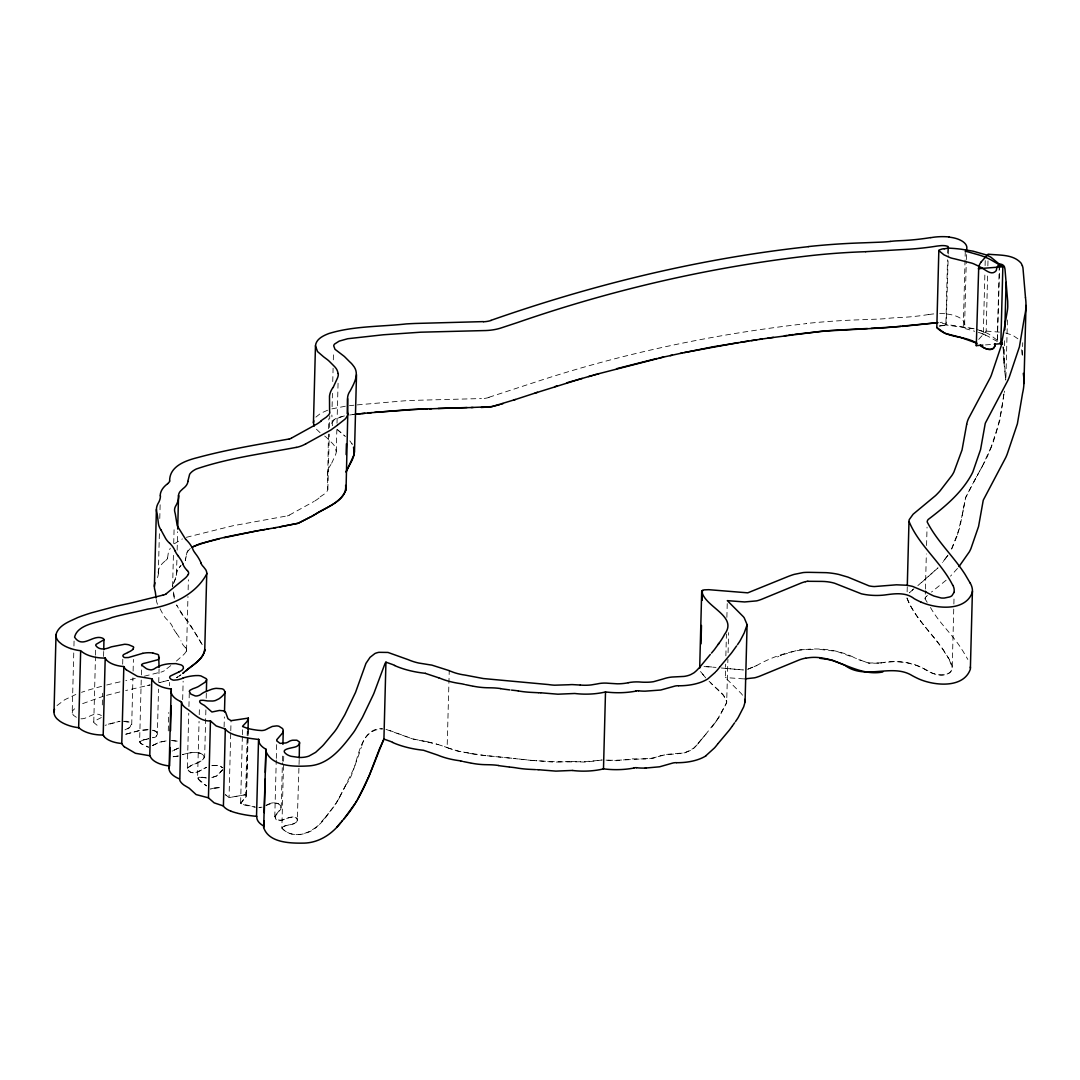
<?xml version="1.0" encoding="UTF-8"?>
<svg xmlns="http://www.w3.org/2000/svg" width="1080" height="1080" viewBox="0 0 1080 1080"><rect width="100%" height="100%" fill="white"/><g stroke="black" fill="none" stroke-linecap="round" stroke-linejoin="round"><path stroke-width="0.75" stroke-dasharray="5 3.75" d="M299.201 759.537L297.257 821.003L297 818.276L293.598 816.966L289.211 817.466L282.015 820.287L276.683 819.882L274.833 816.548L280.935 809.109L280.463 805.451L277.722 803.439L273.726 802.804L265.91 805.464M1003.361 349.245L1005.75 379.553M328.428 434.12L327.564 487.647A34.803 17.037 1.5 0 0 327.834 489.362A18.428 9.018 1.5 0 1 326.525 491.967L324.135 494.195A13.999 6.858 1.5 0 1 323.447 494.64L320.288 496.787A33.129 16.213 1.5 0 0 318.938 497.975M76.37 717.309L73.386 715.257L72.184 712.922L73.764 652.712M73.94 646.029L74.115 639.333M93.771 722.075L95.472 656.856M95.526 655.182L95.647 650.174M102.303 704.943L102.614 693.239M103.572 656.451L103.707 651.429M122.675 664.227L122.891 655.87M124.227 721.305C133.556 720.414 132.354 728.73 124.632 729.999C125.82 729.216 130.964 727.663 131.72 724.626L132.935 677.795M133.11 671.112L133.421 659.408M148.392 738.774C146.232 739.706 135.419 740.151 141.925 744.147C157.639 750.546 141.251 745.618 139.603 741.825L141.318 676.593M141.358 674.933L141.615 664.889M158.328 573.71L159.394 533.075M159.773 518.521L160.137 504.644M152.401 730.229C158.139 729.878 159.125 737.91 152.564 737.721L155.831 736.547L157.329 734.589L158.544 689.121M158.72 682.425L159.071 669.047M168.278 730.917L168.764 712.516M169.466 685.76L169.547 682.412M172.597 586.575L173.475 553.136M173.718 543.483L174.163 526.379M176.891 560.196L176.31 576.194L172.949 584.699L175.865 578.138L176.945 570.456L181.062 565.515L177.66 569.052L176.54 573.575M177.147 550.165L177.633 531.765M182.669 699.611L183.141 681.21M186.556 650.038L187.96 596.524M188.136 589.829L188.393 579.798M205.888 709.884L204.66 756.716C201.839 763.925 190.755 763.074 187.312 768.879C192.065 777.371 200.853 769.851 206.577 767.273C200.988 770 191.282 777.546 187.312 768.434L188.757 713.246M188.933 706.563L189.284 693.185M206.618 777.965C193.428 775.049 197.991 780.746 206.604 785.903L197.573 778.437L199.058 721.373M199.233 714.69L199.449 706.32M206.199 698.179L206.321 693.171M224.1 726.948L224.37 716.918M242.366 736.439L240.611 803.331L245.093 805.235L255.326 807.152L240.692 803.507L246.159 796.77L245.619 794.705L229.041 797.593L230.742 732.375M230.782 730.701L231.053 720.671M242.406 734.764L242.622 726.395M240.611 803.331L246.537 795.703L245.619 794.705L247.293 731.16M246.335 795.042L248.036 729.81M246.537 795.703L248.063 737.168M248.117 735.507L248.238 730.485M274.779 816.885L276.264 760.037M276.318 758.363L276.791 739.962M276.115 814.644L281.232 807.908L282.42 762.75M282.461 761.076L282.636 754.394M328.172 813.875C319.1 828.954 296.757 843.413 281.853 828.144L283.554 762.926M283.594 761.252L283.824 752.895M328.577 428.706L328.833 418.675M327.848 489.362L329.292 434.174M329.468 427.491L329.778 415.787M344.453 415.921C339.944 417.19 329.724 418.675 332.343 425.425L331.871 415.031M332.087 406.674L332.438 393.282M332.748 381.577L333.099 368.199M333.315 359.843L333.49 353.147M336.272 451.656L336.839 429.921M337.014 423.225L338.067 383.089M469.49 753.273L456.557 750.816L447.134 747.644L449.253 670.639M742.5 695.223L742.257 694.859A65.489 32.049 1.5 0 0 741.447 693.738L725.301 677.565L725.652 664.187M725.868 655.83L726.435 634.082M726.88 617.369L727.312 600.642M705.348 734.805L719.132 717.174L726.664 702.689L727.907 659.381M728.082 652.698L728.609 632.624M907.133 591.827L907.268 586.805M927.193 602.303L925.168 599.076L925.385 590.72M925.425 589.046L926.343 553.932M926.573 545.562L927.045 527.162M939.668 325.971L945.878 324.959L947.511 259.781M947.66 253.098L947.822 248.076M974.187 328.82L946.148 325.026L948.24 255.65M948.28 253.976L948.402 248.103M880.821 662.985C898.155 659.354 915.786 663.039 930.636 672.394C937.089 675.905 951.17 677.336 952.209 667.562L953.829 605.691M953.87 604.017L954.045 597.335M965.277 251.262L963.252 328.185A33.291 16.295 1.5 0 1 967.37 329.197L974.7 331.276M964.615 324.824L966.29 261.023M966.33 259.591L966.465 254.327M997.326 341.523L988.416 336.515A68.391 33.467 1.5 0 0 985.635 335.165L983.3 334.152L984.92 272.268M985.095 265.586L985.271 258.89M978.75 339.444A49.491 24.219 1.5 0 1 979.128 338.918L986.162 331.088L987.647 274.226M987.863 265.869L987.998 260.847M977.265 329.616L983.165 331.519A37.962 18.576 1.5 0 1 988.875 334.125C992.021 336.123 1001.808 343.615 997.272 340.943L999.27 265.666M999.756 264.478L997.353 340.943M1003.955 363.245L1004.643 338.026M1005.912 377.433L1007.478 317.817M1022.396 355.334L1022.72 342.684M327.335 475.929L327.537 473.04A68.904 33.723 1.5 0 1 330.939 464.468M907.011 597.942C915.071 619.529 934.511 634.918 946.296 654.588C949.82 659.975 956.813 670.046 947.565 673.893C940.154 676.715 932.337 673.704 925.857 670.019C913.41 661.811 897.939 660.42 883.508 662.688M1003.995 361.76L1004.616 370.251M1004.036 360.761L1003.023 346.505M281.853 828.144C284.85 823.243 293.584 826.578 297.027 821.327C295.326 824.796 285.134 824.513 281.867 827.807C290.453 839.106 310.784 835.164 318.978 824.445M906.984 598.226C914.517 617.207 930.501 631.746 942.165 648.338M331.654 423.387L334.435 419.418L343.211 416.205M72.184 712.922L72.859 710.465L75.803 707.684M139.603 741.825L142.978 740.07M172.625 586.197L172.841 585.063M957.042 536.125L950.954 550.692L959.769 527.823L965.682 497.502L978.318 473.58M963.009 511.272L963.225 509.841M963.455 508.424L965.682 497.502L972.742 483.638M962.779 512.703L957.366 535.207M167.549 558.023L167.576 557.861A23.855 11.678 1.5 0 0 167.616 557.604L168.413 552.258L170.303 548.154M1003.793 394.511C1000.701 418.743 995.072 442.935 983.246 464.549M1004.292 392.486L1004.616 391.136M1003.968 393.836L999.742 420.687L991.643 445.675M187.312 768.434C190.107 764.114 210.816 760.604 201.798 753.908C195.656 751.086 188.609 752.99 182.399 754.596C189.297 752.895 199.894 749.777 204.66 756.716M197.573 778.235L198.828 777.236L202.797 777.465M360.95 748.386L361.382 747.063M361.814 745.74C364.19 736.398 372.114 727.394 382.59 728.879C355.307 729.81 359.978 767.462 346.167 784.458M359.654 752.355L353.876 768.514L339.768 797.121M991.332 446.567L982.355 466.209M345.87 785.12L336.406 802.859L328.658 813.294M186.179 651.415L186.057 651.645A33.791 16.538 1.5 0 1 184.572 653.643L184.181 654.102A72.806 35.627 1.5 0 1 183.532 654.79L176.013 661.406M977.265 475.443L982.8 465.386M981.909 467.046L978.831 472.649M973.647 481.977L975.699 478.251M976.226 477.306L976.752 476.375M338.472 799.335L333.747 806.922L325.148 817.506M338.823 798.755L339.512 797.58M713.786 724.613L716.148 721.318M713.624 724.856L711.801 727.259M716.918 720.279L726.664 702.689C725.558 693.805 716.162 689.054 710.68 682.803M948.011 555.106L946.823 556.726M947.7 555.538L942.3 562.68M946.255 557.469L942.88 561.938M606.015 760.131L616.626 760.725L632.718 758.849L648.513 758.984L667.089 754.353L685.139 752.747L693.9 748.049L705.942 734.116M700.704 740.421L703.593 736.857M700.151 741.15L697.775 744.053M324.783 817.938L320.193 823.19M957.501 568.445L950.508 576.153M704.174 736.168L704.768 735.48M315.846 417.137L320.693 413.276L327.996 410.062M697.113 744.782C686.583 758.349 667.427 750.884 653.602 758.227C638.01 759.011 622.418 760.509 606.798 760.212M275.819 814.955C273.024 829.724 294.125 810.135 297.621 819.734M57.011 705.577L64.746 699.732L75.83 694.453M926.357 596.417L927.423 595.431M946.134 580.217L931.46 592.083M913.032 589.491L909.387 592.852L913.977 588.708M174.326 543.767L182.399 538.92M170.802 665.604L164.255 670.639M917.865 585.59L938.048 567.824L919.836 584.051M178.619 676.404L181.062 674.69M179.253 675.986L180.482 675.121M153.185 745.187L159.084 742.351L167.211 740.704L160.15 742.028L152.591 745.578M153.333 745.092L152.429 745.673M101.344 717.552L94.163 721.224A5.076 2.484 1.5 0 0 93.811 722.52L96.944 725.153L100.737 725.922M973.026 328.536C958.622 326.214 949.995 325.458 939.56 322.542M289.319 515.093L314.132 501.377M178.497 748.062L171.356 751.424L172.571 750.884M178.2 748.224L172.976 750.708M266.153 805.329L267.962 804.398M268.218 804.276C272.255 801.819 280.625 802.035 281.232 807.908M82.66 703.62L103.329 696.249M756.162 665.793C786.402 648.675 824.135 641.898 856.17 658.503M754.002 666.684L756.878 665.496M777.438 656.937L778.856 656.343M748.224 669.047L754.717 666.387M780.287 655.763L781.704 655.168M751.842 667.575L752.558 667.278M782.757 654.737L799.119 649.755L816.143 649.364M750.398 668.156L751.113 667.859M749.668 668.452L747.495 669.33M186.354 537.327L232.74 525.798L287.28 515.875M108.257 724.167L120.083 721.251L105.111 725.328M488.957 397.278L533.696 382.644C622.148 353.308 713.745 334.152 806.288 323.622M178.416 755.973L171.518 757.053M178.079 756.081L171.139 756.986M331.884 408.875L345.776 406.134M106.556 695.345L121.689 691.457M101.588 686.327L89.802 689.648A144.815 70.862 1.5 0 0 81.54 692.334M106.718 685.004L113.049 683.438A172.017 84.186 1.5 0 1 117.436 682.438L121.014 681.669M147.123 685.665L150.188 684.909L125.672 690.552M144.369 676.202L160.853 672.057M147.798 738.923L148.986 738.625M146.597 739.206L143.181 740.029M135.27 678.456L130.559 679.577A231.39 113.238 1.5 0 1 125.793 680.643M211.748 765.653L219.105 765.49L222.845 767.799L218.241 765.328L212.044 765.585M939.154 326.066L941.787 325.728M349.61 415.004L353.592 414.464L350.933 414.815M349.448 405.675L353.916 405.216M881.888 662.864L868.077 663.012L855.536 658.206M878.661 663.215L869.116 663.188L858.708 659.691M357.277 404.879L404.19 400.842A298.674 146.165 1.5 0 1 413.181 400.383L481.437 398.547M942.003 325.715C948.942 326.066 945.243 321.03 940.086 322.529M985.5 344.912L992.655 344.345M245.619 794.705L229.041 797.593L225.396 794.678L229.041 797.593M571.577 761.495L585.617 762.143L602.195 759.983C580.365 762.75 558.144 762.115 536.166 760.712M570.159 761.508L553.811 762.17L538.785 760.833M743.715 678.875L725.301 677.565M171.153 740.502L178.241 741.447M703.998 666.603L716.04 667.386M485.784 755.73L459.27 751.41L448.011 747.954M511.826 758.227L475.038 754.461M148.149 729.675L139.05 730.593L124.052 734.684L140.778 730.242L148.797 729.716M487.026 755.757L534.357 760.63M819.868 649.418L836.663 651.348L854.888 657.909M533.452 760.59L536.814 760.752M532.548 760.55L514.08 758.471M172.53 740.502L177.296 741.137M706.712 666.603L713.475 667.102M986.162 331.088L999.418 332.113M123.39 721.238L129.452 722.52L131.72 724.626M385.979 729.365L412.56 738.896L436.698 744.053M427.518 741.731L438.615 744.687M721.332 667.994L743.351 669.951L722.696 668.169M205.74 777.87L203.378 777.546M947.025 314.05L948.442 314.24A21.222 10.382 1.5 0 1 963.522 328.239M80.946 718.821C87.831 719.266 93.663 711.099 100.953 715.298A4.455 2.187 1.5 0 1 101.372 715.595M426.87 741.663L412.56 738.896L389.394 730.39M474.417 754.34L470.192 753.435M1005.696 332.991L1012.757 335.273L1017.887 338.81M152.942 730.35L156.344 731.795L157.356 734.265M437.657 744.377L445.325 746.928M446.283 747.239L447.39 747.738M444.366 746.604L447.242 747.562M979.898 330.399L983.165 331.519M320.045 432.648L315.131 427.964M336.96 429.287L344.831 435.888M337.298 429.543L345.452 436.563M709.101 681.291L723.357 695.25L726.813 701.19M202.257 644.598L188.851 622.445L181.656 613.967L176.607 604.962L177.728 607.068M705.713 677.875L700.34 671.288L705.564 677.822M201.609 643.896C194.657 631.274 186.111 619.677 178.079 607.77M349.839 440.856L352.323 444.326L350.433 441.545M176.459 633.272L175.649 632.192A60.642 29.673 1.5 0 1 173.097 627.777M942.786 649.269L948.537 658.409M930.488 607.46C939.006 622.971 952.709 634.554 961.902 649.553A182.925 89.519 1.5 0 1 963.185 651.51L967.829 659.435M949.266 659.691L952.209 667.562M160.056 608.729L161.798 612.104A57.672 28.229 1.5 0 1 162.162 612.725L163.431 615.06A50.503 24.718 1.5 0 0 167.656 620.231A56.984 27.891 1.5 0 1 173.003 627.777M1004.738 371.007L1005.777 380.133M1003.077 346.815L1003.307 348.678M156.249 599.481L156.438 600.723A54.918 26.879 1.5 0 0 157.707 604.665M336.204 450.455L336.258 451.008A28.998 14.189 1.5 0 1 336.042 453.195L335.786 454.046A78.287 38.313 1.5 0 1 334.949 456.111L331.79 462.942A26.177 12.812 1.5 0 1 331.034 464.481M1021.599 349.718L1022.099 354.929M983.3 334.152A46.913 22.95 1.5 0 0 978.655 332.438A49.451 24.206 1.5 0 1 985.608 335.165M928.76 314.591A35.046 17.145 1.5 0 1 935.348 313.767M939.668 313.578A35.046 17.145 1.5 0 1 947.092 313.875M928.692 314.51A138.024 67.554 1.5 0 1 901.287 317.48L894.132 317.804A58.563 28.661 1.5 0 0 888.219 318.344A70.457 34.479 1.5 0 1 879.485 319.046L861.584 319.734A376.218 184.113 1.5 0 0 806.247 323.514M489.105 397.386A16.97 8.303 1.5 0 1 481.478 398.709M324.662 436.05A39.623 19.399 1.5 0 1 327.335 438.291L332.033 442.989A35.343 17.294 1.5 0 1 335.988 450.455M319.046 498.002A43.456 21.263 1.5 0 1 314.091 501.35M289.373 515.12A6.601 3.227 1.5 0 1 287.321 515.93M167.697 558.036A13.136 6.426 1.5 0 1 165.605 560.52M158.18 572.724A46.71 22.856 1.5 0 1 165.726 560.561M158.423 572.724A55.634 27.23 1.5 0 1 156.587 579.501M176.378 633.285A98.307 48.114 1.5 0 1 181.008 640.94M185.315 647.528A49.626 24.287 1.5 0 1 180.859 640.953M185.436 647.5A11.961 5.859 1.5 0 1 186.3 651.362M164.389 670.694A11.61 5.684 1.5 0 1 160.947 672.138M925.061 598.874A14.135 6.912 1.5 0 1 926.222 596.389M185.841 557.833C184.437 567.567 185.612 548.87 190.579 548.127L187.056 552.218L185.841 557.833M222.696 769.811L216.378 776.129L210.654 777.951L216.891 775.778L222.696 769.811M177.957 676.809L176.553 677.592L177.957 676.809M214.947 787.887L210.506 789.021L220.968 787.388L214.947 787.887M168.507 680.319L159.381 682.641L168.507 680.319M262.035 807.165L258.93 807.489L262.035 807.165M173.502 592.002L174.447 599.576L173.502 592.002"/><path stroke-width="1.5" d="M483.449 321.611L415.193 323.46A298.674 146.165 1.5 0 0 406.215 323.919C380.511 326.808 353.849 325.863 328.901 333.518C323.285 335.651 316.103 338.999 315.468 345.789L313.457 422.726L314.132 426.114M315.468 345.789L317.52 351.554L323.568 356.792A23.666 11.583 1.5 0 1 323.973 357.102L326.673 359.113A39.623 19.399 1.5 0 1 329.346 361.355L334.044 366.053A35.343 17.294 1.5 0 1 338 373.531M966.681 424.359L962.037 449.969L953.937 471.96A110.039 53.852 1.5 0 1 951.858 475.538L940.059 490.887A184.748 90.41 1.5 0 1 935.577 495.572L913.127 514.215L909.265 519.601A50.18 24.557 1.5 0 0 908.982 521.289C918.797 545.4 941.085 562.046 952.763 585.32M966.695 424.359A86.819 42.485 1.5 0 1 968.625 418.338L990.306 377.622A239.476 117.194 1.5 0 0 991.4 375.017L1001.295 345.64L1007.208 311.513A134.865 66.002 1.5 0 0 1007.424 310.163A163.553 80.041 1.5 0 0 1007.762 306.693L1007.708 301.455A186.611 91.328 1.5 0 0 1007.519 299.363L1004.994 269.271A71.564 35.019 1.5 0 0 1004.413 266.8A9.45 4.631 1.5 0 0 1002.362 264.668L1001.079 264.222A8.33 4.077 1.5 0 0 999.338 263.993L999.297 264.006A34.682 16.97 1.5 0 0 997.353 266.854L996.84 268.002A36.774 17.995 1.5 0 0 996.503 269.42L996.395 270.068A11.016 5.387 1.5 0 1 996.152 270.729C991.251 276.575 984.609 268.677 979.668 266.747A75.681 37.031 1.5 0 0 977.778 265.748L973.904 263.925A27.175 13.298 1.5 0 0 971.73 263.115L954.45 258.795A21.479 10.517 1.5 0 1 950.4 257.769L943.92 254.813L938.831 250.614A2.957 1.445 1.5 0 1 939.128 250.02L942.246 248.954A18.765 9.18 1.5 0 1 943.569 248.819L944.244 248.765M265.329 772.47L265.937 749.061L263.668 827.523C268.731 843.048 290.831 843.372 304.547 843.102C319.127 842.562 331.992 834.057 340.7 822.758M265.68 750.587C271.485 766.989 295.11 766.854 309.744 765.828C329.589 764.14 342.374 747.171 353.417 732.591A173.232 84.78 1.5 0 0 355.266 729.81L362.448 717.35L373.248 694.818A184.451 90.275 1.5 0 0 374.072 692.901L385.088 663.35L385.938 662.162L392.337 664.43A35.059 17.159 1.5 0 1 394.713 665.442M926.168 592.151L912.627 586.427A29.376 14.378 1.5 0 0 906.012 585.212L896.454 584.807L874.368 586.562A16.213 7.938 1.5 0 1 869.063 585.873L847.935 577.112L838.674 574.412A42.471 20.777 1.5 0 0 826.335 572.67L809.743 572.346A125.145 61.236 1.5 0 0 806.949 572.36A21.654 10.598 1.5 0 0 803.021 572.589L794.111 574.398A66.245 32.414 1.5 0 0 788.009 576.531L747.765 592.839L708.737 589.68L703.863 589.883L701.703 591.071C704.525 607.19 738.504 615.924 724.599 634.298C721.94 639.752 718.052 644.436 714.582 649.377A65.178 31.901 1.5 0 1 713.826 650.322L711.49 653.076M346.059 472.095L354.105 454.639L353.592 447.188C356.535 456.098 349.475 463.86 346.194 471.65M865.688 251.694A365.729 178.983 1.5 0 0 813.564 255.312C712.665 266.517 613.278 289.359 517.388 322.582L501.674 327.767A33.615 16.457 1.5 0 1 483.219 330.601L420.701 332.195L383.319 334.773L347.733 338.728L339.228 341.105L334.571 344.061A12.406 6.075 1.5 0 0 333.707 345.83L335.003 349.299L343.953 356.144A37.422 18.306 1.5 0 1 344.898 356.994L349.799 361.908A44.51 21.776 1.5 0 1 352.971 365.31C360.018 373.262 354.321 382.995 350.257 390.757A48.803 23.882 1.5 0 0 347.585 397.886L347.207 413.694M54.014 711.747L56.025 634.811M79.312 728.217L78.651 727.637L80.663 650.714A27.486 13.446 1.5 0 1 70.808 648.554M103.748 649.755L103.95 639.374A4.455 2.187 1.5 0 0 102.965 638.375C93.042 633.555 82.903 649.458 74.574 637.187C77.787 623.403 100.4 622.431 111.834 617.531C123.674 614.196 135.81 612.104 147.731 609.093C170.843 605.961 195.399 595.094 206.739 573.952A28.188 13.797 1.5 0 0 205.767 569.754L203.621 566.973A31.536 15.431 1.5 0 1 200.786 562.815M124.308 746.726A24.246 11.867 1.5 0 1 121.77 743.499L123.836 666.562A21.681 10.611 1.5 0 1 106.097 659.543M154.4 586.413L156.411 509.49M159.111 667.373L158.625 655.128A5.886 2.889 1.5 0 0 157.694 654.399L152.712 652.995M169.114 768.11L171.126 691.187M169.601 765.896L170.087 747.495M170.532 730.782L171.18 705.686M177.701 529.079L178.538 495.477M239.76 736.317L237.735 735.791A33.089 16.187 1.5 0 1 233.361 734.4L232.781 734.171A21.695 10.611 1.5 0 1 225.302 729.041L223.412 805.95L214.15 802.859L208.44 797.837L196.115 794.57L189.216 788.238L184.1 785.174A25.947 12.704 1.5 0 1 179.82 780.381L181.481 701.987L180.468 701.541M183.303 672.935C190.769 666.117 201.623 661.068 204.728 650.875L206.753 573.25M206.375 691.497L206.672 679.793A6.224 3.038 1.5 0 0 206.24 678.659L201.001 675.959A8.222 4.023 1.5 0 0 198.369 675.567L195.399 675.608A30.065 14.715 1.5 0 0 182.898 678.078M208.44 797.837L210.451 720.9C199.962 721.629 193.847 713.205 186.111 708.25A25.947 12.704 1.5 0 1 181.832 703.458L181.481 701.987M224.492 711.896L225.018 691.835L223.803 689.648A5.967 2.916 1.5 0 0 221.913 688.77L216.203 688.338A13.77 6.737 1.5 0 0 211.518 689.337L204.593 692.064A28.067 13.73 1.5 0 0 201.231 694.116A13.77 6.737 1.5 0 1 199.247 695.331L197.275 695.898A3.902 1.903 1.5 0 1 195.197 695.925L190.89 694.116L189.324 691.511A6.777 3.321 1.5 0 1 190.066 690.201L193.077 688.662A33.764 16.524 1.5 0 0 198.288 686.596L205.038 682.263L206.672 679.793M248.036 729.81L248.346 718.106L231.053 720.671L227.948 718.726L225.653 712.395L224.154 710.897L219.443 710.451L211.923 712.004L204.35 705.389A37.503 18.347 1.5 0 1 201.15 703.539A8.262 4.05 1.5 0 1 199.638 701.716L199.935 700.677A1.971 0.959 1.5 0 1 200.57 700.366L203.04 700.286A28.161 13.784 1.5 0 1 204.215 700.448L205.983 700.704A28.498 13.946 1.5 0 0 207.751 700.947L212.666 701.028A9.167 4.482 1.5 0 0 215.46 700.502L218.903 698.841A45.252 22.14 1.5 0 0 224.924 692.928M258.538 739.382L256.527 816.304A26.028 12.731 1.5 0 1 254.165 816.102L252.747 815.94A65.313 31.968 1.5 0 1 238.194 813.389M264.06 820.976L263.668 827.523M264.276 812.606L265.154 779.166M282.906 744.35L283.257 730.971M299.241 757.863L299.471 742.028L296.879 740.218L292.694 740.205A8.721 4.266 1.5 0 0 289.872 741.029A6.872 3.362 1.5 0 0 289.4 741.272L288.806 741.609M346.127 454.572L346.41 443.786M347.598 398.642L347.746 410.387A42.228 20.669 1.5 0 0 347.841 411.021L346.046 489.848C340.591 503.483 323.838 508.505 312.322 516.051M354.483 452.399L356.508 374.706M385.938 662.162L383.927 739.085C372.506 765.882 364.055 795.258 344.709 817.979M603.49 768.92L605.502 691.983M701.703 591.071L699.692 668.007L700.38 667.264M701.001 643.842L701.474 625.455M702.135 600.359L702.391 590.328M735.466 721.615L737.397 718.794A116.249 56.889 1.5 0 0 738.356 717.228L743.688 706.847L745.065 702.014L747.09 624.605L744.269 617.936A65.489 32.049 1.5 0 0 743.459 616.815L727.312 600.642L744.62 601.952L756.459 600.899A18.968 9.288 1.5 0 0 758.43 600.399L761.009 599.535A67.122 32.846 1.5 0 0 762.237 599.049L801.225 583.011A43.781 21.425 1.5 0 1 802.318 582.606L803.831 582.12A18.806 9.207 1.5 0 1 804.195 582.026L805.424 581.702M907.308 585.131L908.982 521.586M960.755 337.46L976.671 343.156C964.413 335.313 947.038 338.472 936.819 327.537L938.831 250.614M982.841 345.128L976.293 345.64L978.737 266.719A49.491 24.219 1.5 0 1 981.153 261.995M970.394 668.101L972.418 591.165M994.288 344.223L1000.836 343.71L1002.848 266.774L990.428 259.591A68.391 33.467 1.5 0 0 987.647 258.228L985.311 257.216A47.871 23.436 1.5 0 0 977.94 254.678L969.381 252.261A33.291 16.295 1.5 0 0 965.277 251.249M1004.818 329.791L1006.101 282.353M1023.948 383.508L1026 305.451M204.728 650.875L204.687 649.485C203.701 659.61 192.685 664.497 185.922 670.869M747.09 624.848L744.188 633.015M313.457 422.726L313.767 420.768M299.632 742.811L299.363 743.931A8.222 4.023 1.5 0 1 299.079 744.35L298.08 745.443A11.462 5.616 1.5 0 1 296.096 746.685C292.181 748.224 278.316 748.913 287.037 754.596A14.526 7.114 1.5 0 0 291.047 756.284L299.16 757.458A14.783 7.236 1.5 0 0 308.947 756.081L315.617 752.368L322.204 746.253A117.275 57.389 1.5 0 0 323.825 744.525L334.463 731.754A160.312 78.449 1.5 0 0 337.325 727.677L344.817 714.812L355.536 692.402L365.958 663.39L370.049 657.329L374.909 653.535A13.514 6.615 1.5 0 1 378.891 652.32L387.99 652.442L408.226 659.678A40.459 19.805 1.5 0 0 418.649 663.026L430.178 664.875A21.155 10.354 1.5 0 1 431.798 665.105L449.253 670.639M187.812 481.424L189.635 474.282A27.77 13.595 1.5 0 1 196.276 469.004C228.582 457.988 262.737 453.695 296.19 447.377M345.695 486.135L345.668 485.379C347.126 501.377 325.566 506.871 315.158 514.512M159.368 657.342L158.787 658.841A6.696 3.281 1.5 0 1 157.424 659.853L146.205 662.864A21.884 10.706 1.5 0 1 145.409 663.053L144.788 663.188A12.231 5.981 1.5 0 0 143.033 663.647L141.817 664.389A2.687 1.323 1.5 0 0 141.683 665.159L146.381 668.655A12.717 6.224 1.5 0 0 148.433 669.452L150.619 669.884A2.862 1.404 1.5 0 0 151.592 669.843L153.482 669.276A17.321 8.478 1.5 0 0 154.899 668.452L155.493 668.061A22.248 10.895 1.5 0 1 156.249 667.589L161.096 665.429A22.505 11.016 1.5 0 1 169.222 663.768L175.865 663.62L181.103 664.889A7.871 3.861 1.5 0 1 183.249 666.752L183.398 668.399L182.088 670.1A25.974 12.704 1.5 0 1 178.943 671.909M225.018 691.835L224.708 692.888M936.819 327.537L944.919 333.342L960.296 337.311M976.293 345.64L976.712 343.643A49.491 24.219 1.5 0 1 976.806 343.184M169.574 481.032L169.601 480.924A23.855 11.678 1.5 0 0 169.641 480.668C169.641 465.952 186.057 460.471 197.964 457.488C227.988 449.361 258.701 444.393 289.291 438.952M954.045 592.421L951.912 595.742A10.719 5.238 1.5 0 1 949.577 596.957L944.474 598.023A9.68 4.739 1.5 0 1 941.139 597.983L933.903 596.025A82.755 40.5 1.5 0 1 926.195 592.137M104.017 639.725L96.174 644.301A5.076 2.484 1.5 0 0 95.823 645.597C98.982 650.322 105.732 649.337 110.282 647.231A61.776 30.227 1.5 0 0 111.55 646.799L124.578 644.274A11.327 5.549 1.5 0 1 128.736 644.774L133.258 646.691A4.806 2.349 1.5 0 1 133.691 647.433L133.056 649.12M378.5 751.397L368.901 776.466M378.837 750.33L383.927 739.085L390.326 741.352A35.059 17.159 1.5 0 1 392.702 742.365M54.54 709.358L54.108 710.951A30.659 14.998 1.5 0 0 57.092 718.916L59.684 721.062A33.305 16.295 1.5 0 0 68.769 725.504A27.486 13.446 1.5 0 0 78.624 727.691M995.126 344.156C994.613 352.836 984.393 349.286 980.195 345.114C984.65 349.623 994.748 352.471 995.301 343.778M363.582 787.536L357.696 799.187M363.947 786.686L367.889 778.41M368.145 777.924L368.644 776.952M743.729 633.893L740.367 640.292A116.249 56.889 1.5 0 1 739.422 641.871L737.491 644.679M355.941 802.184L357.007 800.361M355.414 803.101L344.021 818.802M732.483 725.801L734.576 722.858M732.213 726.192L729.972 729.284A173.624 84.969 1.5 0 1 728.554 731.066L718.106 743.499M981.113 261.981L988.173 254.151C998.744 255.46 1012.284 253.949 1020.505 262.507A21.073 10.314 1.5 0 1 1021.288 263.507L1022.369 265.748M736.587 645.935L731.984 652.347A173.624 84.969 1.5 0 1 730.566 654.143L720.117 666.576M718.173 644.395L718.929 643.356M719.779 667.022L717.998 669.263A117.693 57.591 1.5 0 1 716.459 671.031L716.175 671.342M717.755 743.958L715.973 746.186A117.693 57.591 1.5 0 1 714.447 747.954L705.834 755.771M958.959 566.636L969.341 551.826A174.137 85.212 1.5 0 0 970.893 548.694L978.561 526.487L983.178 500.62A42.161 20.628 1.5 0 1 983.408 499.878L1005.764 457.515A254.003 124.308 1.5 0 0 1007.249 453.978L1017.387 423.819L1022.625 392.958A200.961 98.347 1.5 0 0 1023.435 374.517L1023.3 373.343M344.358 818.397L336.663 827.307M341.577 821.691L342.279 820.867M710.316 654.44L701.312 665.321A84.632 41.418 1.5 0 1 699.8 667.13M715.487 672.111L707.859 678.848A37.571 18.387 1.5 0 1 678.659 685.773M699.125 667.859L698.112 668.952A68.688 33.615 1.5 0 1 693.9 672.854L690.808 674.568A17.78 8.708 1.5 0 1 684.045 676.418L671.99 677.038A22.532 11.03 1.5 0 0 663.714 678.807L653.643 681.669A22.91 11.205 1.5 0 1 647.231 682.236L646.178 682.236A25.056 12.272 1.5 0 1 641.588 682.128A23.139 11.327 1.5 0 0 628.168 682.722M337.271 425.304L330.791 430.043L305.924 443.786M337.487 425.101L345.06 419.121A37.152 18.185 1.5 0 0 348.057 413.33M182.79 673.353L183.829 672.516M166.266 593.703L185.544 577.854A72.806 35.627 1.5 0 0 186.192 577.179L186.597 576.72A33.791 16.538 1.5 0 0 188.082 574.722M291.33 438.17L316.156 424.44A43.456 21.263 1.5 0 0 321.057 421.079M314.213 515.025L298.215 523.26L274.104 527.931M311.378 516.564L298.215 523.26L279.599 526.959M178.97 671.922L177.39 672.692A49.302 24.125 1.5 0 1 175.797 673.421L170.424 676.026A5.319 2.606 1.5 0 0 169.79 677.875L170.519 678.807A7.182 3.51 1.5 0 0 171.436 679.442L172.787 679.982A3.753 1.836 1.5 0 0 173.934 680.171L177.66 679.806A33.169 16.227 1.5 0 0 183.019 678.159M127.724 652.563L124.186 654.264A5.062 2.484 1.5 0 0 122.904 656.073L123.795 657.18A3.078 1.512 1.5 0 0 124.983 657.612L128.412 657.545L142.803 653.306M490.968 320.355C593.69 284.351 700.002 258.417 808.312 246.685M471.096 407.511L492.007 406.62L515.363 399.506M501.39 404.123L503.132 403.542M535.005 393.107L579.636 379.175M513.621 400.073L537.462 392.31M554.675 386.721L557.145 385.925M567 382.752L572.63 381.105M499.662 404.703L490.86 406.796L481.208 407.498M580.918 378.796L589.883 376.205M582.201 378.432L575.492 380.336M588.6 376.582L592.448 375.476M591.165 375.84L598.887 373.653M593.73 375.098L596.308 374.369M597.591 374.004L663.525 357.062M616.545 368.712L656.897 358.506M574.061 380.714L574.776 380.525M805.545 581.675L805.91 581.58A6.143 3.01 1.5 0 1 807.8 581.256M162.864 595.134L132.57 602.64A231.39 113.238 1.5 0 1 126.617 603.976L119.448 605.515A172.017 84.186 1.5 0 0 115.061 606.514L91.814 612.725A144.815 70.862 1.5 0 0 77.828 617.517C69.916 621.338 59.157 624.767 56.12 634.014A30.659 14.998 1.5 0 0 59.117 641.979L61.709 644.139A33.305 16.295 1.5 0 0 70.794 648.581M219.429 538.785L199.651 543.848L191.943 547.196C213.057 538.569 236.061 535.032 258.417 530.631M224.222 537.678L256.244 530.982M680.508 353.376L713.246 346.761L756.824 339.781M682.493 352.944L670.154 355.631M659.097 358.02L672.368 355.158M684.464 352.512L738.477 342.576M635.864 690.971L636.039 690.944A5.306 2.592 1.5 0 1 638.496 690.741M633.852 767.907L634.014 767.866A5.306 2.592 1.5 0 1 636.485 767.678M259.51 530.442L275.94 527.607M266.774 529.2L268.61 528.889M264.938 529.524L257.337 530.807M740.786 342.225L748.589 341.024M751.329 340.605L762.332 338.972M759.577 339.377L773.361 337.379M767.84 338.175L821.218 331.276L885.951 327.713L938.007 322.637L902.327 326.39M784.39 335.799L787.158 335.408M788.67 335.192L793.22 334.557M794.732 334.341L830.925 330.453L867.389 328.496M354.929 414.315L360.329 413.748M844.925 665.334C865.458 680.589 891.891 662.904 912.303 675.688A97.619 47.777 1.5 0 0 918.81 678.942C934.443 685.8 963.428 688.662 970.34 669.249A56.93 27.864 1.5 0 0 970.353 666.941M356.279 414.167L364.932 413.276M361.665 413.613L371.48 412.627M882.792 671.976C855.279 677.336 833.53 652.442 805.802 658.233M368.199 412.952L411.035 409.482L467.06 407.525M374.746 412.317L423.009 408.956M978.304 268.704L1002.848 266.774M901.017 326.457L871.115 328.388M807.813 581.297L822.015 581.405A25.083 12.272 1.5 0 1 834.584 583.227L861.367 593.811A35.573 17.415 1.5 0 0 884.763 594.986C894.686 593.595 905.823 591.975 914.328 598.765A97.619 47.777 1.5 0 0 920.822 602.019M438.143 408.443L473.121 407.498M425.169 408.875L427.329 408.807M865.688 251.681L905.648 249.399A158.315 77.477 1.5 0 0 936.954 246.078L941.058 245.632A11.894 5.819 1.5 0 1 945.284 245.754A11.826 5.792 1.5 0 1 945.851 245.849L947.768 246.362A2.308 1.134 1.5 0 1 948.213 246.685L948.389 247.577A2.16 1.053 1.5 0 1 948.051 247.928L946.31 248.495A11.124 5.441 1.5 0 1 945.553 248.616A13.73 6.723 1.5 0 1 944.244 248.765M429.489 408.74L431.649 408.672M744.943 678.861L754.448 677.822A18.968 9.288 1.5 0 0 756.418 677.322L758.997 676.458A67.122 32.846 1.5 0 0 760.226 675.986L799.214 659.934A43.781 21.425 1.5 0 1 800.293 659.543L801.819 659.057A18.806 9.207 1.5 0 1 802.184 658.949L803.898 658.503A6.143 3.01 1.5 0 1 805.788 658.193M645.503 768.083L646.231 768.069M645.26 768.083L659.596 766.8L672.53 763.115A7.074 3.456 1.5 0 1 676.458 762.669M645.017 768.096L643.059 768.096A33.858 16.564 1.5 0 1 636.768 767.772L636.566 767.759M572.738 770.418L555.876 771.12L541.688 769.986A11.219 5.495 1.5 0 0 539.46 769.811L539.042 769.784M820.004 658.327L831.789 659.948L843.993 664.889M948.402 248.103L953.924 248.454A88.047 43.092 1.5 0 1 961.24 249.21L973.107 251.181L985.176 254.597A37.962 18.576 1.5 0 1 990.887 257.202L999.756 264.478M541.067 692.861L541.471 692.874A11.219 5.495 1.5 0 1 543.713 693.036L557.888 694.197L574.749 693.482A46.427 22.72 1.5 0 0 605.219 692.037M540.648 692.847L538.812 692.753M538.637 769.77L536.787 769.689M538.394 692.739L530.51 692.334A54.594 26.716 1.5 0 1 518.346 690.957M535.572 769.622L528.498 769.271A54.594 26.716 1.5 0 1 516.321 767.894A36.504 17.861 1.5 0 0 512.271 767.34L509.463 767.029M638.483 690.822L638.78 690.849A33.858 16.564 1.5 0 0 645.071 691.173L660.717 690.026L674.541 686.192A7.074 3.456 1.5 0 1 678.483 685.733M580.325 685.044L572.171 684.585A24.611 12.042 1.5 0 0 568.863 684.747L554.62 685.193A30.335 14.85 1.5 0 1 548.573 684.572L483.381 678.551L465.143 675.095A34.196 16.74 1.5 0 1 451.143 671.436A16.862 8.249 1.5 0 0 450.509 671.22L449.28 670.761M511.488 690.107L514.283 690.404A36.504 17.861 1.5 0 1 518.36 690.944M508.815 766.962L500.364 765.868A53.663 26.258 1.5 0 1 498.474 765.558M509.855 689.931L502.389 688.946A53.663 26.258 1.5 0 1 500.486 688.621M425.425 673.407L438.642 677.781M949.05 237.128L950.467 237.303A21.222 10.382 1.5 0 1 965.547 251.316M473.405 686.245L475.686 686.637A40.19 19.67 1.5 0 0 486.513 687.731L492.129 687.852A36.68 17.955 1.5 0 1 500.526 688.554M471.393 763.168L473.661 763.56A40.19 19.67 1.5 0 0 484.502 764.654L490.118 764.775A36.68 17.955 1.5 0 1 498.514 765.477M472.649 686.111L465.534 684.666M470.637 763.034L463.509 761.602M225.248 729L216.162 725.936L210.451 720.9M460.607 760.914L462.577 761.387M464.589 684.45L462.618 683.991A15.633 7.655 1.5 0 0 461.255 683.721A52.569 25.731 1.5 0 1 439.83 678.173L438.764 677.822M237.438 813.173L235.724 812.727A33.089 16.187 1.5 0 1 231.35 811.323L230.756 811.093M179.401 778.896L178.524 778.505A27.243 13.338 1.5 0 1 169.358 765.868M920.835 602.006C936.455 608.877 965.452 611.726 972.351 592.312A56.93 27.864 1.5 0 0 970.272 583.16M999.702 342.968L1000.836 343.71M126.293 669.803L137.484 676.377L151.781 678.793L149.769 755.73L135.459 753.3L124.281 746.726M185.666 539.365L178.187 527.337A31.307 15.322 1.5 0 1 177.174 525.393L175.406 514.526A144.895 70.916 1.5 0 0 174.906 512.352A31.388 15.363 1.5 0 1 175.541 506.264A73.494 35.964 1.5 0 0 178.646 495.99M177.66 555.269L178.47 556.349M160.92 529.808L163.809 535.167A57.672 28.229 1.5 0 1 164.187 535.802L165.442 538.137A50.503 24.718 1.5 0 0 169.668 543.294M970.232 583.16L965.196 574.587A182.925 89.519 1.5 0 0 963.927 572.63C952.398 555.201 936.752 540.702 927.193 521.951A14.135 6.912 1.5 0 1 928.233 519.453C944.69 506.952 961.146 493.331 971.352 474.903A174.137 85.212 1.5 0 0 972.904 471.771L980.573 449.55L985.19 423.698A42.161 20.628 1.5 0 1 985.433 422.955L1007.775 380.592A254.003 124.308 1.5 0 0 1009.274 377.055L1019.399 346.896L1024.637 316.035A200.961 98.347 1.5 0 0 1025.46 297.594M1002.389 343.737L1000.741 341.82L1002.483 344.034M744.66 699.395L745.078 701.771M248.346 718.106L247.144 721.373L242.784 726.03A1.445 0.702 1.5 0 0 242.703 726.584L247.954 728.528A54.688 26.77 1.5 0 0 258.039 730.283L261.482 730.553A7.209 3.523 1.5 0 0 264.992 729.986L266.693 729.216A41.216 20.169 1.5 0 1 268.178 728.393L272.336 726.435L276.601 725.895A5.832 2.849 1.5 0 1 279.005 726.273L282.488 728.528A13.838 6.777 1.5 0 1 282.218 733.374L276.844 739.611A10.733 5.252 1.5 0 0 276.912 740.988L280.031 743.378L285.836 742.946A10.611 5.198 1.5 0 0 288.036 742.054M1025.487 297.594L1022.963 268.002A70.848 34.682 1.5 0 0 1022.369 265.748M338.216 373.531L338.269 374.072A28.998 14.189 1.5 0 1 338.054 376.272L337.797 377.123A78.287 38.313 1.5 0 1 336.96 379.175L333.869 385.857A26.177 12.812 1.5 0 1 333.045 387.558M156.101 597.996L155.399 592.542A132.206 64.706 1.5 0 0 154.858 590.072A49.545 24.246 1.5 0 1 155.007 582.795M345.708 486.891L346.046 489.848M103.221 735.021A25.515 12.488 1.5 0 1 79.407 728.19M104.247 736.533A22.167 10.854 1.5 0 1 103.194 734.818L105.206 657.895A22.167 10.854 1.5 0 0 106.258 659.61M121.824 743.486A21.681 10.611 1.5 0 1 104.085 736.466M169.304 765.95A23.53 11.515 1.5 0 1 150.039 755.716M230.742 811.107A21.695 10.611 1.5 0 1 223.29 805.977M263.776 826.052A26.041 12.744 1.5 0 1 256.878 816.318M392.539 742.446A63.275 30.969 1.5 0 0 423.441 750.249L437.738 755.109A52.569 25.731 1.5 0 0 459.23 760.671A15.633 7.655 1.5 0 1 460.607 760.914M603.194 768.96A46.427 22.72 1.5 0 1 572.697 770.513M633.974 768.029A49.721 24.327 1.5 0 1 603.504 768.852M705.969 755.825A37.571 18.387 1.5 0 1 676.647 762.71M930.785 237.668A35.046 17.145 1.5 0 1 949.104 236.939M930.717 237.573A138.024 67.554 1.5 0 1 903.312 240.543L896.144 240.881A58.563 28.661 1.5 0 0 890.231 241.421M890.244 241.448A70.457 34.479 1.5 0 1 881.496 242.123L863.595 242.811A376.218 184.113 1.5 0 0 808.259 246.591M491.117 320.45A16.97 8.303 1.5 0 1 483.489 321.773M332.951 387.531A68.904 33.723 1.5 0 0 329.495 396.117L329.576 410.724A34.803 17.037 1.5 0 0 329.846 412.439A18.428 9.018 1.5 0 1 328.536 415.044L326.147 417.258A13.999 6.858 1.5 0 1 325.458 417.717L322.299 419.863A33.129 16.213 1.5 0 0 320.949 421.038M291.384 438.183A6.601 3.227 1.5 0 1 289.346 438.993M169.709 481.1A13.136 6.426 1.5 0 1 167.616 483.597M160.205 495.788A46.71 22.856 1.5 0 1 167.751 483.638M160.447 495.801A55.634 27.23 1.5 0 1 158.044 503.51A49.545 24.246 1.5 0 0 156.951 513.135A132.206 64.706 1.5 0 1 157.41 515.619L158.45 523.8A54.918 26.879 1.5 0 0 160.866 529.808M169.749 543.281A56.984 27.891 1.5 0 1 175.014 550.854M177.633 555.269A60.642 29.673 1.5 0 1 175.109 550.841M178.403 556.349A98.307 48.114 1.5 0 1 183.019 564.003M187.326 570.605A49.626 24.287 1.5 0 1 182.871 564.017M187.461 570.577A11.961 5.859 1.5 0 1 188.312 574.438M166.415 593.757A11.61 5.684 1.5 0 1 162.959 595.202M105.233 658.085A25.515 12.488 1.5 0 1 81.419 651.267M126.32 669.789A24.246 11.867 1.5 0 1 123.782 666.562M171.315 689.013A23.53 11.515 1.5 0 1 152.05 678.793M180.63 701.46A27.243 13.338 1.5 0 1 171.369 688.946M240.206 736.466A65.313 31.968 1.5 0 0 254.772 738.99L256.176 739.179A26.028 12.731 1.5 0 0 258.538 739.382M265.788 749.129A26.041 12.744 1.5 0 1 258.89 739.395M425.466 673.326A63.275 30.969 1.5 0 1 394.565 665.523M635.985 691.106A49.721 24.327 1.5 0 1 605.529 691.929M142.83 653.346A14.918 7.304 1.5 0 1 152.739 652.955M133.205 649.175A26.095 12.771 1.5 0 1 127.642 652.523M195.062 553.082A120.002 58.725 1.5 0 1 200.961 562.788M194.643 552.433A42.836 20.966 1.5 0 1 192.901 549.356A74.844 36.626 1.5 0 0 185.747 539.352M178.511 495.976A25.745 12.596 1.5 0 1 180.347 491.211L183.087 488.592A30.632 14.985 1.5 0 0 187.947 481.424M305.843 443.745A26.744 13.095 1.5 0 1 296.257 447.444M952.843 585.306A39.515 19.332 1.5 0 1 953.991 592.407M628.196 682.749A28.458 13.932 1.5 0 1 617.423 683.816L608.81 683.289A18.293 8.95 1.5 0 0 597.038 683.951L591.192 684.923A26.339 12.893 1.5 0 1 580.311 685.044"/></g></svg>
